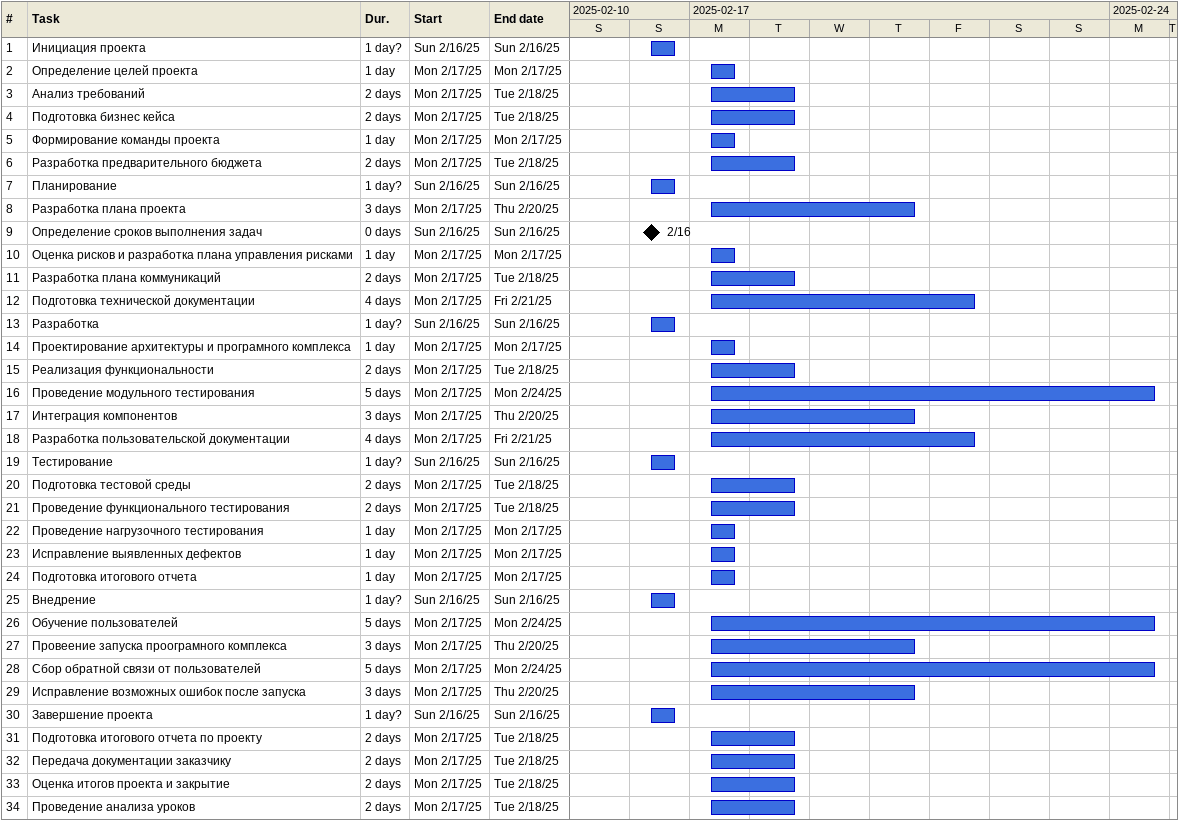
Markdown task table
| ID | Task | Duration | Start | Finish |
|---|---|---|---|---|
| 1 | Инициация проекта | 1d? | 2025-02-16 | 2025-02-16 |
| 2 | Определение целей проекта | 1d | 2025-02-17 | 2025-02-17 |
| 3 | Анализ требований | 2d | 2025-02-17 | 2025-02-18 |
| 4 | Подготовка бизнес кейса | 2d | 2025-02-17 | 2025-02-18 |
| 5 | Формирование команды проекта | 1d | 2025-02-17 | 2025-02-17 |
| 6 | Разработка предварительного бюджета | 2d | 2025-02-17 | 2025-02-18 |
| 7 | Планирование | 1d? | 2025-02-16 | 2025-02-16 |
| 8 | Разработка плана проекта | 3d | 2025-02-17 | 2025-02-20 |
| 9 | Определение сроков выполнения задач | 0d | 2025-02-16 | 2025-02-16 |
| 10 | Оценка рисков и разработка плана управления рисками | 1d | 2025-02-17 | 2025-02-17 |
| 11 | Разработка плана коммуникаций | 2d | 2025-02-17 | 2025-02-18 |
| 12 | Подготовка технической документации | 4d | 2025-02-17 | 2025-02-21 |
| 13 | Разработка | 1d? | 2025-02-16 | 2025-02-16 |
| 14 | Проектирование архитектуры и програмного комплекса | 1d | 2025-02-17 | 2025-02-17 |
| 15 | Реализация функциональности | 2d | 2025-02-17 | 2025-02-18 |
| 16 | Проведение модульного тестирования | 5d | 2025-02-17 | 2025-02-24 |
| 17 | Интеграция компонентов | 3d | 2025-02-17 | 2025-02-20 |
| 18 | Разработка пользовательской документации | 4d | 2025-02-17 | 2025-02-21 |
| 19 | Тестирование | 1d? | 2025-02-16 | 2025-02-16 |
| 20 | Подготовка тестовой среды | 2d | 2025-02-17 | 2025-02-18 |
| 21 | Проведение функционального тестирования | 2d | 2025-02-17 | 2025-02-18 |
| 22 | Проведение нагрузочного тестирования | 1d | 2025-02-17 | 2025-02-17 |
| 23 | Исправление выявленных дефектов | 1d | 2025-02-17 | 2025-02-17 |
| 24 | Подготовка итогового отчета | 1d | 2025-02-17 | 2025-02-17 |
| 25 | Внедрение | 1d? | 2025-02-16 | 2025-02-16 |
| 26 | Обучение пользователей | 5d | 2025-02-17 | 2025-02-24 |
| 27 | Провеение запуска проограмного комплекса | 3d | 2025-02-17 | 2025-02-20 |
| 28 | Сбор обратной связи от пользователей | 5d | 2025-02-17 | 2025-02-24 |
| 29 | Исправление возможных ошибок после запуска | 3d | 2025-02-17 | 2025-02-20 |
| 30 | Завершение проекта | 1d? | 2025-02-16 | 2025-02-16 |
| 31 | Подготовка итогового отчета по проекту | 2d | 2025-02-17 | 2025-02-18 |
| 32 | Передача документации заказчику | 2d | 2025-02-17 | 2025-02-18 |
| 33 | Оценка итогов проекта и закрытие | 2d | 2025-02-17 | 2025-02-18 |
| 34 | Проведение анализа уроков | 2d | 2025-02-17 | 2025-02-18 |
